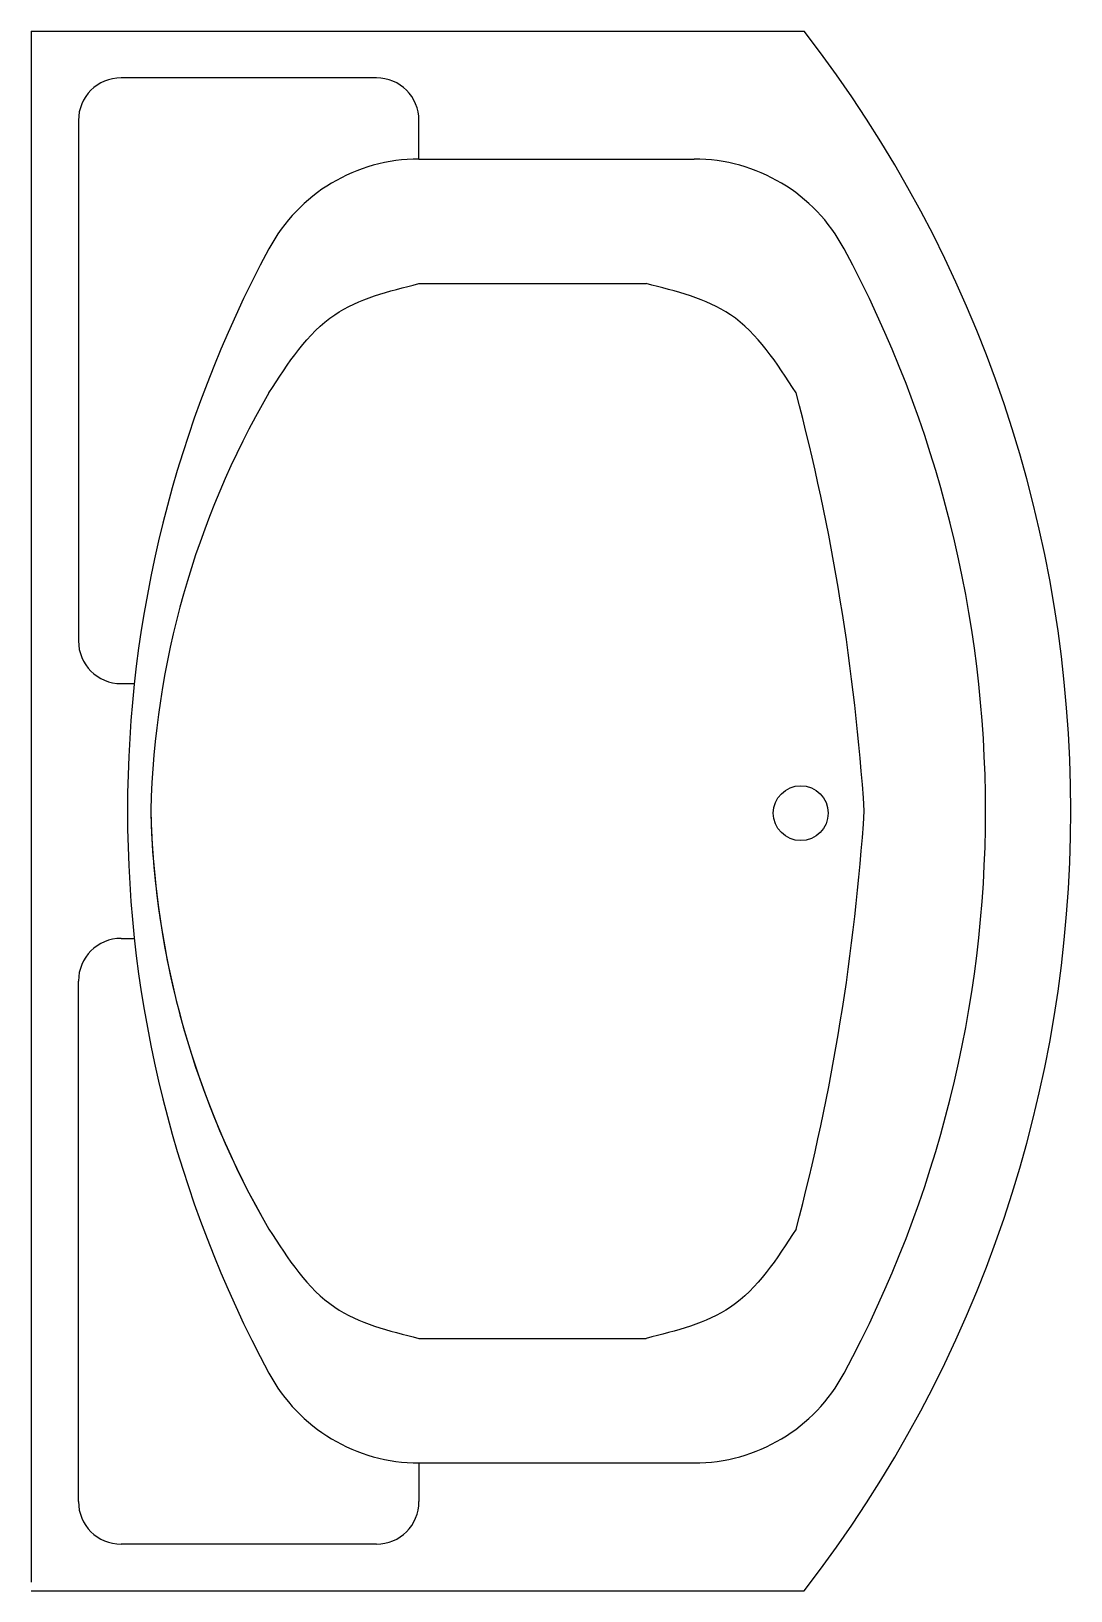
# Model space of a CAD drawing. Extents: x 1699.9 to 1701.12, y 934.07 to 935.9.
import ezdxf

# ---------------------------------------------------------------- set-up
doc = ezdxf.new("R2010")
doc.units = 0
doc.header["$MEASUREMENT"] = 0
doc.layers.add('A-PECAS', color=2, linetype='CONTINUOUS')

msp = doc.modelspace()

# ---------------------------------------------------------------- linework, layer by layer
at = {"layer": 'A-PECAS'}
for p, q in [((1699.9013, 935.8975), (1699.9013, 934.0775)), ((1699.9013, 935.8975), (1700.8083, 935.8975)), ((1700.3064, 935.8428), (1700.0068, 935.8428)), ((1699.9568, 935.7928), (1699.9568, 935.182)), ((1700.3564, 935.7475), (1700.3564, 935.7928)), ((1700.3564, 935.7475), (1700.6792, 935.7475)), ((1700.3564, 935.6013), (1700.6229, 935.6013)), ((1700.0068, 935.132), (1700.0223, 935.132)), ((1700.0068, 934.833), (1700.0223, 934.833)), ((1699.9568, 934.1722), (1699.9568, 934.783)), ((1700.3564, 934.3637), (1700.6229, 934.3637)), ((1700.3564, 934.2175), (1700.6792, 934.2175)), ((1700.3564, 934.2175), (1700.3564, 934.1722)), ((1700.3064, 934.1222), (1700.0068, 934.1222)), ((1699.9013, 934.0675), (1700.8083, 934.0675))]:
    msp.add_line(p, q, dxfattribs=at)
msp.add_circle((1700.8044, 934.98), 0.0322, dxfattribs=at)
for centre, radius, start, end in [((1699.6274, 934.9825), 1.4939, 322.2308, 37.7692), ((1700.0068, 935.7928), 0.05, 90, 180), ((1700.3064, 935.7928), 0.05, 0, 90), ((1700.3564, 935.5475), 0.2, 90, 151.7558), ((1700.6792, 935.5475), 0.2, 28.2442, 90), ((1701.4082, 934.9825), 1.3939, 151.7558, 208.2442), ((1699.6274, 934.9825), 1.3939, 331.7558, 28.2442), ((1701.0686, 934.957), 1.0274, 149.8494, 178.519), ((1698.2947, 934.8134), 2.5898, 3.7442, 14.7564), ((1700.0068, 935.182), 0.05, 180, 270), ((1701.0678, 935.0077), 1.0265, 181.3463, 210.1565), ((1701.0686, 935.008), 1.0274, 181.481, 210.1506), ((1698.2947, 935.1516), 2.5898, 345.2436, 356.2558), ((1700.0068, 934.783), 0.05, 90, 180), ((1700.3564, 934.4175), 0.2, 208.2442, 270), ((1700.3564, 934.4175), 0.2, 208.2442, 270), ((1700.6792, 934.4175), 0.2, 270, 331.7558), ((1700.0068, 934.1722), 0.05, 180, 270), ((1700.3064, 934.1722), 0.05, 270, 0)]:
    msp.add_arc(centre, radius, start, end, dxfattribs=at)
for points in [[(1700.1802, 935.473), (1700.2575, 935.5648), (1700.3564, 935.6013)], [(1700.7991, 935.473), (1700.7218, 935.5648), (1700.6229, 935.6013)], [(1700.1802, 934.492), (1700.2575, 934.4002), (1700.3564, 934.3637)], [(1700.1802, 934.492), (1700.2575, 934.4002), (1700.3564, 934.3637)], [(1700.7991, 934.492), (1700.7218, 934.4002), (1700.6229, 934.3637)]]:
    msp.add_spline(points, degree=3, dxfattribs=at)

doc.saveas('drawing.dxf')
